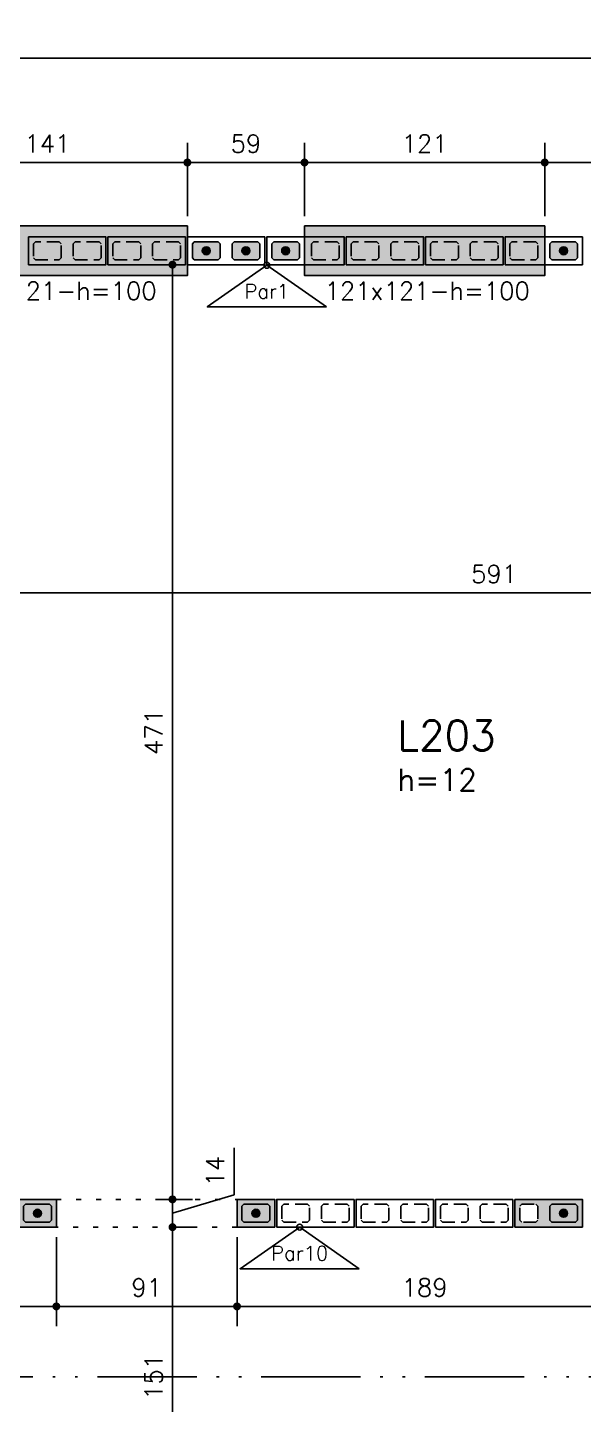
# Model space of a CAD drawing. Extents: x -14651 to 3496, y -7403 to -1290.
# Drawn here: x 1544 to 1824, y -6603 to -5909 of the extents above; entities that cross this region are included whole.
import ezdxf
from ezdxf.enums import TextEntityAlignment as Align

# ---------------------------------------------------------------- set-up
doc = ezdxf.new("R2010")
doc.units = 0
doc.header["$LTSCALE"] = 25
for name, pattern in [('DASHED2', [0.375, 0.25, -0.125]), ('ESTILO_TQS_0002', [0.4, 0.1, -0.3]), ('ESTILO_TQS_0004', [3.3, 2, -0.4, 0.05, -0.4, 0.05, -0.4])]:
    doc.linetypes.add(name, pattern=pattern)
for name, color, linetype in [('213', 252, 'Continuous'), ('241', 2, 'Continuous'), ('247', 50, 'Continuous'), ('248', 100, 'Continuous'), ('ABERTURAS', 53, 'Continuous'), ('Arranque', 14, 'Continuous'), ('COTA', 1, 'Continuous'), ('EIXOS', 1, 'ESTILO_TQS_0004'), ('FERRO', 5, 'Continuous'), ('L-D', 2, 'Continuous'), ('L-N', 4, 'Continuous'), ('PORTA', 3, 'ESTILO_TQS_0002'), ('TJANELA', 2, 'Continuous')]:
    doc.layers.add(name, color=color, linetype=linetype)
doc.styles.add('COTA', font='romans.shx')
doc.styles.get("Standard").update_dxf_attribs({"font": 'romans.shx'})
doc.styles.add('Texto1', font='romans.shx', dxfattribs={"height": 9})
doc.dimstyles.new('forma', dxfattribs={"dimscale": 5, "dimtxt": 1.8, "dimasz": 0.8, "dimexe": 2, "dimexo": 1, "dimgap": 1, "dimtad": 1, "dimdec": 1, "dimzin": 9, "dimtxsty": 'COTA', "dimblk1": 'DOT', "dimblk2": 'DOT', "dimsah": 1, "dimcen": 0, "dimdle": 1, "dimclrd": 256, "dimclre": 256, "dimclrt": 2, "dimadec": 0, "dimazin": 0, "dimtfac": 1, "dimtdec": 0, "dimtmove": 0, "dimatfit": 3, "dimfxl": 1, "dimtolj": 1, "dimtzin": 0, "dimarcsym": 0})

# ---------------------------------------------------------------- blocks, each defined once
blk = doc.blocks.new('P4015', base_point=(5842102.11612, -8124149.02973))
blk.add_lwpolyline([(5842082.61612, -8124156.02973), (5842121.61612, -8124156.02973), (5842121.61612, -8124142.02973), (5842082.61612, -8124142.02973), (5842082.61612, -8124156.02973)])
at = {"color": 1, "linetype": 'DASHED2'}
for points in [[(5842085.11612, -8124152.52973), (5842086.11612, -8124153.52973), (5842098.11612, -8124153.52973), (5842099.11612, -8124152.52973), (5842099.11612, -8124145.52973), (5842098.11612, -8124144.52973), (5842086.11612, -8124144.52973), (5842085.11612, -8124145.52973), (5842085.11612, -8124152.52973)], [(5842105.11612, -8124152.52973), (5842106.11612, -8124153.52973), (5842118.11612, -8124153.52973), (5842119.11612, -8124152.52973), (5842119.11612, -8124145.52973), (5842118.11612, -8124144.52973), (5842106.11612, -8124144.52973), (5842105.11612, -8124145.52973), (5842105.11612, -8124152.52973)]]:
    blk.add_lwpolyline(points, dxfattribs=at)
blk = doc.blocks.new('P3515')
at = {"layer": '248'}
h = blk.add_hatch(color=100, dxfattribs=at)
h.paths.add_polyline_path([(17, 7), (-17, 7), (-17, -7), (17, -7)])
h.paths.add_polyline_path([(-5.5, -3.5), (-6.5, -4.5), (-13.5, -4.5), (-14.5, -3.5), (-14.5, 3.5), (-13.5, 4.5), (-6.5, 4.5), (-5.5, 3.5)], flags=16)
h.paths.add_polyline_path([(0.5, 3.5), (1.5, 4.5), (13.5, 4.5), (14.5, 3.5), (14.5, -3.5), (13.5, -4.5), (1.5, -4.5), (0.5, -3.5)], flags=16)
blk.add_lwpolyline([(-17, -7), (17, -7), (17, 7), (-17, 7), (-17, -7)])
at = {"color": 1, "linetype": 'DASHED2'}
for points in [[(-14.5, -3.5), (-13.5, -4.5), (-6.5, -4.5), (-5.5, -3.5), (-5.5, 3.5), (-6.5, 4.5), (-13.5, 4.5), (-14.5, 3.5), (-14.5, -3.5)], [(0.5, -3.5), (1.5, -4.5), (13.5, -4.5), (14.5, -3.5), (14.5, 3.5), (13.5, 4.5), (1.5, 4.5), (0.5, 3.5), (0.5, -3.5)]]:
    blk.add_lwpolyline(points, dxfattribs=at)
blk = doc.blocks.new('P2015')
at = {"layer": '247'}
h = blk.add_hatch(color=50, dxfattribs=at)
h.paths.add_polyline_path([(9.5, 7), (-9.5, 7), (-9.5, -7), (9.5, -7)])
h.paths.add_polyline_path([(6, -4.5), (-6, -4.5), (-7, -3.5), (-7, 3.5), (-6, 4.5), (6, 4.5), (7, 3.5), (7, -3.5)], flags=16)
blk.add_lwpolyline([(-9.5, -7), (9.5, -7), (9.5, 7), (-9.5, 7), (-9.5, -7)])
at = {"color": 1, "linetype": 'DASHED2'}
blk.add_lwpolyline([(-7, -3.5), (-6, -4.5), (6, -4.5), (7, -3.5), (7, 3.5), (6, 4.5), (-6, 4.5), (-7, 3.5), (-7, -3.5)], dxfattribs=at)
blk = doc.blocks.new('GR-1409')
at = {"layer": '213'}
h = blk.add_hatch(color=256, dxfattribs=at)
h.paths.add_polyline_path([(-6, 4.5), (-7, 3.5), (-7, -3.5), (-6, -4.5), (6, -4.5), (7, -3.5), (7, 3.5), (6, 4.5)])
h.paths.add_polyline_path([(-2, 0, 1), (2, 0, 1)], flags=16)
at = {"layer": 'Arranque'}
blk.add_hatch(color=256, dxfattribs=at).paths.add_polyline_path([(-2, 0, 1), (2, 0, 1)])
at = {"layer": '213'}
blk.add_lwpolyline([(-7, 3.5), (-6, 4.5), (6, 4.5), (7, 3.5), (7, -3.5), (6, -4.5), (-6, -4.5), (-7, -3.5), (-7, 3.5)], dxfattribs=at)
at = {"layer": 'FERRO', "linetype": 'Continuous'}
blk.add_circle((0, 0), 2, dxfattribs=at)
blk = doc.blocks.new('_IDNPAR_2')
at = {"color": 3}
blk.add_lwpolyline([(1, -0.7), (0, 0), (-1, -0.7)], close=True, dxfattribs=at)
blk.add_circle((0, 0), 0.05, dxfattribs=at)
at = {"layer": '247', "color": 2, "style": 'COTA', "flags": 8}
blk.add_attdef('ID', text='', height=0.24, dxfattribs=at).set_placement((0, -0.438), align=Align.MIDDLE_CENTER)
blk = doc.blocks.new('_Dot')
at = {"color": 0, "linetype": 'ByBlock', "lineweight": -2}
blk.add_line((-0.5, 0), (-1, 0), dxfattribs=at)
at = {"color": 0, "linetype": 'ByBlock', "const_width": 0.5}
blk.add_lwpolyline([(-0.25, 0, 1), (0.25, 0, 1)], format="xyb", close=True, dxfattribs=at)
blk = doc.blocks.new('*D73')
at = {"layer": 'COTA', "lineweight": -2, "transparency": 16777216}
for p, q in [((1483.52, -6004.1), (1483.52, -5967.11)), ((1624.52, -6004.1), (1624.52, -5967.11)), ((1487.52, -5977.11), (1620.52, -5977.11))]:
    blk.add_line(p, q, dxfattribs=at)
at = {"layer": 'Defpoints', "color": 0, "transparency": 16777216}
for p in [(1624.52, -5977.11), (1483.52, -6009.1), (1624.52, -6009.1)]:
    blk.add_point(p, dxfattribs=at)
at = {"layer": 'COTA', "lineweight": -2, "transparency": 16777216, "xscale": 4, "yscale": 4, "zscale": 4, "rotation": 180}
blk.add_blockref('_Dot', (1483.52, -5977.11), dxfattribs=at)
at = {"layer": 'COTA', "lineweight": -2, "transparency": 16777216, "xscale": 4, "yscale": 4, "zscale": 4}
blk.add_blockref('_Dot', (1624.52, -5977.11), dxfattribs=at)
at = {"layer": 'COTA', "color": 2, "transparency": 16777216, "insert": (1554.02, -5967.61), "char_height": 9, "attachment_point": 5, "style": 'COTA'}
blk.add_mtext('\\A1;141 ', dxfattribs=at)
blk = doc.blocks.new('*D74')
at = {"layer": 'COTA', "lineweight": -2, "transparency": 16777216}
for p, q in [((1624.52, -6004.1), (1624.52, -5967.11)), ((1683.52, -6004.1), (1683.52, -5967.11)), ((1628.52, -5977.11), (1679.52, -5977.11))]:
    blk.add_line(p, q, dxfattribs=at)
at = {"layer": 'Defpoints', "color": 0, "transparency": 16777216}
for p in [(1683.52, -5977.11), (1624.52, -6009.1), (1683.52, -6009.1)]:
    blk.add_point(p, dxfattribs=at)
at = {"layer": 'COTA', "lineweight": -2, "transparency": 16777216, "xscale": 4, "yscale": 4, "zscale": 4, "rotation": 180}
blk.add_blockref('_Dot', (1624.52, -5977.11), dxfattribs=at)
at = {"layer": 'COTA', "lineweight": -2, "transparency": 16777216, "xscale": 4, "yscale": 4, "zscale": 4}
blk.add_blockref('_Dot', (1683.52, -5977.11), dxfattribs=at)
at = {"layer": 'COTA', "color": 2, "transparency": 16777216, "insert": (1654.02, -5967.61), "char_height": 9, "attachment_point": 5, "style": 'COTA'}
blk.add_mtext('\\A1;59 ', dxfattribs=at)
blk = doc.blocks.new('*D75')
at = {"layer": 'COTA', "lineweight": -2, "transparency": 16777216}
for p, q in [((1683.52, -6004.1), (1683.52, -5967.11)), ((1804.52, -6004.1), (1804.52, -5967.11)), ((1687.52, -5977.11), (1800.52, -5977.11))]:
    blk.add_line(p, q, dxfattribs=at)
at = {"layer": 'Defpoints', "color": 0, "transparency": 16777216}
for p in [(1804.52, -5977.11), (1683.52, -6009.1), (1804.52, -6009.1)]:
    blk.add_point(p, dxfattribs=at)
at = {"layer": 'COTA', "lineweight": -2, "transparency": 16777216, "xscale": 4, "yscale": 4, "zscale": 4, "rotation": 180}
blk.add_blockref('_Dot', (1683.52, -5977.11), dxfattribs=at)
at = {"layer": 'COTA', "lineweight": -2, "transparency": 16777216, "xscale": 4, "yscale": 4, "zscale": 4}
blk.add_blockref('_Dot', (1804.52, -5977.11), dxfattribs=at)
at = {"layer": 'COTA', "color": 2, "transparency": 16777216, "insert": (1744.02, -5967.61), "char_height": 9, "attachment_point": 5, "style": 'COTA'}
blk.add_mtext('\\A1;121 ', dxfattribs=at)
blk = doc.blocks.new('*D76')
at = {"layer": 'COTA', "lineweight": -2, "transparency": 16777216}
for p, q in [((1804.52, -6004.1), (1804.52, -5967.11)), ((1898.52, -6004.1), (1898.52, -5967.11)), ((1808.52, -5977.11), (1894.52, -5977.11))]:
    blk.add_line(p, q, dxfattribs=at)
at = {"layer": 'Defpoints', "color": 0, "transparency": 16777216}
for p in [(1898.52, -5977.11), (1804.52, -6009.1), (1898.52, -6009.1)]:
    blk.add_point(p, dxfattribs=at)
at = {"layer": 'COTA', "lineweight": -2, "transparency": 16777216, "xscale": 4, "yscale": 4, "zscale": 4, "rotation": 180}
blk.add_blockref('_Dot', (1804.52, -5977.11), dxfattribs=at)
at = {"layer": 'COTA', "lineweight": -2, "transparency": 16777216, "xscale": 4, "yscale": 4, "zscale": 4}
blk.add_blockref('_Dot', (1898.52, -5977.11), dxfattribs=at)
at = {"layer": 'COTA', "color": 2, "transparency": 16777216, "insert": (1851.52, -5967.61), "char_height": 9, "attachment_point": 5, "style": 'COTA'}
blk.add_mtext('\\A1;94 ', dxfattribs=at)
blk = doc.blocks.new('*D116')
at = {"layer": 'COTA', "lineweight": -2, "transparency": 16777216}
for p, q in [((449.52, -6009.6), (449.52, -5914.5)), ((3258.52, -6009.6), (3258.52, -5914.5)), ((453.52, -5924.5), (3254.52, -5924.5))]:
    blk.add_line(p, q, dxfattribs=at)
at = {"layer": 'Defpoints', "color": 0, "transparency": 16777216}
for p in [(3258.52, -5924.5), (449.52, -6014.6), (3258.52, -6014.6)]:
    blk.add_point(p, dxfattribs=at)
at = {"layer": 'COTA', "lineweight": -2, "transparency": 16777216, "xscale": 4, "yscale": 4, "zscale": 4, "rotation": 180}
blk.add_blockref('_Dot', (449.52, -5924.5), dxfattribs=at)
at = {"layer": 'COTA', "lineweight": -2, "transparency": 16777216, "xscale": 4, "yscale": 4, "zscale": 4}
blk.add_blockref('_Dot', (3258.52, -5924.5), dxfattribs=at)
at = {"layer": 'COTA', "color": 2, "transparency": 16777216, "insert": (1854.02, -5915), "char_height": 9, "attachment_point": 5, "style": 'COTA'}
blk.add_mtext('\\A1;2809 ', dxfattribs=at)
blk = doc.blocks.new('*D124')
at = {"layer": 'COTA', "lineweight": -2, "transparency": 16777216}
for p, q in [((1483.52, -6194.6), (1483.52, -6203.97)), ((1487.52, -6193.97), (2070.52, -6193.97)), ((2074.52, -6194.6), (2074.52, -6203.97))]:
    blk.add_line(p, q, dxfattribs=at)
at = {"layer": 'Defpoints', "color": 0, "transparency": 16777216}
for p in [(1483.52, -6189.6), (2074.52, -6189.6), (2074.52, -6193.97)]:
    blk.add_point(p, dxfattribs=at)
at = {"layer": 'COTA', "lineweight": -2, "transparency": 16777216, "xscale": 4, "yscale": 4, "zscale": 4, "rotation": 180}
blk.add_blockref('_Dot', (1483.52, -6193.97), dxfattribs=at)
at = {"layer": 'COTA', "lineweight": -2, "transparency": 16777216, "xscale": 4, "yscale": 4, "zscale": 4}
blk.add_blockref('_Dot', (2074.52, -6193.97), dxfattribs=at)
at = {"layer": 'COTA', "color": 2, "transparency": 16777216, "insert": (1779.02, -6184.47), "char_height": 9, "attachment_point": 5, "style": 'COTA'}
blk.add_mtext('\\A1;591 ', dxfattribs=at)
blk = doc.blocks.new('*D162')
at = {"layer": 'COTA', "lineweight": -2, "transparency": 16777216}
for p, q in [((1618.52, -6028.6), (1607.02, -6028.6)), ((1617.02, -6032.6), (1617.02, -6495.6)), ((1609.02, -6499.6), (1627.02, -6499.6))]:
    blk.add_line(p, q, dxfattribs=at)
at = {"layer": 'Defpoints', "color": 0, "transparency": 16777216}
for p in [(1623.52, -6028.6), (1604.02, -6499.6), (1617.02, -6499.6)]:
    blk.add_point(p, dxfattribs=at)
at = {"layer": 'COTA', "lineweight": -2, "transparency": 16777216, "xscale": 4, "yscale": 4, "zscale": 4}
for p, rotation in [((1617.02, -6028.6), 90), ((1617.02, -6499.6), 270)]:
    blk.add_blockref('_Dot', p, dxfattribs=dict(at, rotation=rotation))
at = {"layer": 'COTA', "color": 2, "transparency": 16777216, "insert": (1607.52, -6264.1), "char_height": 9, "attachment_point": 5, "rotation": 90, "style": 'COTA'}
blk.add_mtext('\\A1;471 ', dxfattribs=at)
blk = doc.blocks.new('*D163')
at = {"layer": 'COTA', "lineweight": -2, "transparency": 16777216}
for p, q in [((1648.02, -6497.3), (1648.02, -6473.58)), ((1617.02, -6495.6), (1617.02, -6491.6)), ((1609.02, -6499.6), (1627.02, -6499.6)), ((1617.02, -6506.6), (1648.02, -6497.3)), ((1617.02, -6499.6), (1617.02, -6513.6)), ((1617.02, -6499.6), (1617.02, -6513.6)), ((1619.63, -6513.6), (1627.02, -6513.6)), ((1617.02, -6517.6), (1617.02, -6521.6))]:
    blk.add_line(p, q, dxfattribs=at)
at = {"layer": 'Defpoints', "color": 0, "transparency": 16777216}
for p in [(1604.02, -6499.6), (1614.63, -6513.6), (1617.02, -6513.6)]:
    blk.add_point(p, dxfattribs=at)
at = {"layer": 'COTA', "lineweight": -2, "transparency": 16777216, "xscale": 4, "yscale": 4, "zscale": 4}
for p, rotation in [((1617.02, -6499.6), 270), ((1617.02, -6513.6), 90)]:
    blk.add_blockref('_Dot', p, dxfattribs=dict(at, rotation=rotation))
at = {"layer": 'COTA', "color": 2, "transparency": 16777216, "insert": (1638.52, -6485.44), "char_height": 9, "attachment_point": 5, "rotation": 90, "style": 'COTA'}
blk.add_mtext('\\A1;14 ', dxfattribs=at)
blk = doc.blocks.new('*D164')
at = {"layer": 'COTA', "lineweight": -2, "transparency": 16777216}
for p, q in [((1619.63, -6513.6), (1627.02, -6513.6)), ((1617.02, -6517.6), (1617.02, -6660.6)), ((1622.02, -6664.6), (1627.02, -6664.6))]:
    blk.add_line(p, q, dxfattribs=at)
at = {"layer": 'Defpoints', "color": 0, "transparency": 16777216}
for p in [(1614.63, -6513.6), (1617.02, -6664.6), (1617.02, -6664.6)]:
    blk.add_point(p, dxfattribs=at)
at = {"layer": 'COTA', "lineweight": -2, "transparency": 16777216, "xscale": 4, "yscale": 4, "zscale": 4}
for p, rotation in [((1617.02, -6513.6), 90), ((1617.02, -6664.6), 270)]:
    blk.add_blockref('_Dot', p, dxfattribs=dict(at, rotation=rotation))
at = {"layer": 'COTA', "color": 2, "transparency": 16777216, "insert": (1607.52, -6589.1), "char_height": 9, "attachment_point": 5, "rotation": 90, "style": 'COTA'}
blk.add_mtext('\\A1;151 ', dxfattribs=at)
blk = doc.blocks.new('*D178')
at = {"layer": 'COTA', "lineweight": -2, "transparency": 16777216}
for p, q in [((1464.52, -6518.6), (1464.52, -6563.54)), ((1558.52, -6518.6), (1558.52, -6563.54)), ((1468.52, -6553.54), (1554.52, -6553.54))]:
    blk.add_line(p, q, dxfattribs=at)
at = {"layer": 'Defpoints', "color": 0, "transparency": 16777216}
for p in [(1464.52, -6513.6), (1558.52, -6513.6), (1558.52, -6553.54)]:
    blk.add_point(p, dxfattribs=at)
at = {"layer": 'COTA', "lineweight": -2, "transparency": 16777216, "xscale": 4, "yscale": 4, "zscale": 4, "rotation": 180}
blk.add_blockref('_Dot', (1464.52, -6553.54), dxfattribs=at)
at = {"layer": 'COTA', "lineweight": -2, "transparency": 16777216, "xscale": 4, "yscale": 4, "zscale": 4}
blk.add_blockref('_Dot', (1558.52, -6553.54), dxfattribs=at)
at = {"layer": 'COTA', "color": 2, "transparency": 16777216, "insert": (1511.52, -6544.04), "char_height": 9, "attachment_point": 5, "style": 'COTA'}
blk.add_mtext('\\A1;94 ', dxfattribs=at)
blk = doc.blocks.new('*D179')
at = {"layer": 'COTA', "lineweight": -2, "transparency": 16777216}
for p, q in [((1558.52, -6518.6), (1558.52, -6563.54)), ((1649.52, -6518.6), (1649.52, -6563.54)), ((1562.52, -6553.54), (1645.52, -6553.54))]:
    blk.add_line(p, q, dxfattribs=at)
at = {"layer": 'Defpoints', "color": 0, "transparency": 16777216}
for p in [(1558.52, -6513.6), (1649.52, -6513.6), (1649.52, -6553.54)]:
    blk.add_point(p, dxfattribs=at)
at = {"layer": 'COTA', "lineweight": -2, "transparency": 16777216, "xscale": 4, "yscale": 4, "zscale": 4, "rotation": 180}
blk.add_blockref('_Dot', (1558.52, -6553.54), dxfattribs=at)
at = {"layer": 'COTA', "lineweight": -2, "transparency": 16777216, "xscale": 4, "yscale": 4, "zscale": 4}
blk.add_blockref('_Dot', (1649.52, -6553.54), dxfattribs=at)
at = {"layer": 'COTA', "color": 2, "transparency": 16777216, "insert": (1604.02, -6544.04), "char_height": 9, "attachment_point": 5, "style": 'COTA'}
blk.add_mtext('\\A1;91 ', dxfattribs=at)
blk = doc.blocks.new('*D180')
at = {"layer": 'COTA', "lineweight": -2, "transparency": 16777216}
for p, q in [((1649.52, -6518.6), (1649.52, -6563.54)), ((1838.52, -6518.6), (1838.52, -6563.54)), ((1653.52, -6553.54), (1834.52, -6553.54))]:
    blk.add_line(p, q, dxfattribs=at)
at = {"layer": 'Defpoints', "color": 0, "transparency": 16777216}
for p in [(1649.52, -6513.6), (1838.52, -6513.6), (1838.52, -6553.54)]:
    blk.add_point(p, dxfattribs=at)
at = {"layer": 'COTA', "lineweight": -2, "transparency": 16777216, "xscale": 4, "yscale": 4, "zscale": 4, "rotation": 180}
blk.add_blockref('_Dot', (1649.52, -6553.54), dxfattribs=at)
at = {"layer": 'COTA', "lineweight": -2, "transparency": 16777216, "xscale": 4, "yscale": 4, "zscale": 4}
blk.add_blockref('_Dot', (1838.52, -6553.54), dxfattribs=at)
at = {"layer": 'COTA', "color": 2, "transparency": 16777216, "insert": (1744.02, -6544.04), "char_height": 9, "attachment_point": 5, "style": 'COTA'}
blk.add_mtext('\\A1;189 ', dxfattribs=at)

msp = doc.modelspace()

# ---------------------------------------------------------------- hatches: boundary and pattern name
at = {"layer": 'ABERTURAS', "transparency": 33554457}
for points in [[(1483.52, -6009.1), (1624.52, -6009.1), (1624.52, -6034.1), (1483.52, -6034.1)], [(1683.52, -6009.1), (1804.52, -6009.1), (1804.52, -6034.1), (1683.52, -6034.1)]]:
    msp.add_hatch(color=256, dxfattribs=at).paths.add_polyline_path(points)

# ---------------------------------------------------------------- linework, layer by layer
at = {"layer": 'ABERTURAS'}
for points in [[(1483.52, -6009.1), (1624.52, -6009.1), (1624.52, -6034.1), (1483.52, -6034.1)], [(1683.52, -6009.1), (1804.52, -6009.1), (1804.52, -6034.1), (1683.52, -6034.1)]]:
    msp.add_lwpolyline(points, close=True, dxfattribs=at)
at = {"layer": 'EIXOS'}
msp.add_line((11.7, -6589.1), (3495.96, -6589.1), dxfattribs=at)
at = {"layer": 'PORTA'}
msp.add_lwpolyline([(1558.52, -6499.6), (1649.52, -6499.6), (1649.52, -6513.6), (1558.52, -6513.6)], close=True, dxfattribs=at)

# ---------------------------------------------------------------- block references
for p in [(1634.02, -6021.6), (1654.02, -6021.6), (1674.02, -6021.6), (1814.02, -6021.6), (1549.02, -6506.6), (1659.02, -6506.6), (1814.02, -6506.6)]:
    msp.add_blockref('GR-1409', p)
at = {"layer": '241'}
for name, p in [('P4015', (1564.02, -6021.6)), ('P4015', (1604.02, -6021.6)), ('P4015', (1644.02, -6021.6)), ('P4015', (1684.02, -6021.6)), ('P4015', (1724.02, -6021.6)), ('P4015', (1764.02, -6021.6)), ('P4015', (1804.02, -6021.6)), ('P2015', (1659.02, -6506.6))]:
    msp.add_blockref(name, p, dxfattribs=at)
at = {"layer": '241', "xscale": -1, "rotation": 180}
for p in [(1541.52, -6506.6), (1806.52, -6506.6)]:
    msp.add_blockref('P3515', p, dxfattribs=at)
at = {"layer": '241', "rotation": 180}
for p in [(1689.02, -6506.6), (1729.02, -6506.6), (1769.02, -6506.6)]:
    msp.add_blockref('P4015', p, dxfattribs=at)
at = {"layer": '247', "linetype": 'Continuous', "xscale": 30, "yscale": 30, "zscale": 30}
for p, values in [((1664.52, -6028.9), {'ID': 'Par1'}), ((1681.08, -6513.6), {'ID': 'Par10'})]:
    msp.add_blockref('_IDNPAR_2', p, dxfattribs=at).add_auto_attribs(values)

# ---------------------------------------------------------------- texts
at = {"layer": 'L-D'}
msp.add_text('h=12', height=11, dxfattribs=at).set_placement((1730.29, -6293.73))
at = {"layer": 'L-N'}
msp.add_text('L203', height=15, dxfattribs=at).set_placement((1730.29, -6273.33))
at = {"layer": 'TJANELA', "style": 'Texto1'}
for s, p in [('141x121-h=100', (1557.35, -6046.29)), ('121x121-h=100', (1745.33, -6046.29))]:
    msp.add_text(s, height=9, dxfattribs=at).set_placement(p, align=Align.CENTER)

# ---------------------------------------------------------------- dimensions: what is measured, and where the dimension line sits
at = {"layer": 'COTA'}
for base, p1, p2, override, picture, middle in [((3258.52, -5924.5), (449.52, -6014.6), (3258.52, -6014.6), {"dimpost": ' '}, '*D116', (1854.02, -5915)), ((1624.52, -5977.11), (1483.52, -6009.1), (1624.52, -6009.1), {"dimpost": ' ', "dimtmove": 1}, '*D73', (1554.02, -5967.61)), ((1683.52, -5977.11), (1624.52, -6009.1), (1683.52, -6009.1), {"dimpost": ' ', "dimtmove": 1}, '*D74', (1654.02, -5967.61)), ((1804.52, -5977.11), (1683.52, -6009.1), (1804.52, -6009.1), {"dimpost": ' ', "dimtmove": 1}, '*D75', (1744.02, -5967.61)), ((1898.52, -5977.11), (1804.52, -6009.1), (1898.52, -6009.1), {"dimpost": ' ', "dimtmove": 1}, '*D76', (1851.52, -5967.61)), ((2074.52, -6193.97), (1483.52, -6189.6), (2074.52, -6189.6), {"dimpost": ' ', "dimtmove": 1}, '*D124', (1779.02, -6184.47)), ((1558.52, -6553.54), (1464.52, -6513.6), (1558.52, -6513.6), {"dimpost": ' ', "dimtmove": 1}, '*D178', (1511.52, -6544.04)), ((1649.52, -6553.54), (1558.52, -6513.6), (1649.52, -6513.6), {"dimpost": ' ', "dimtmove": 1}, '*D179', (1604.02, -6544.04)), ((1838.52, -6553.54), (1649.52, -6513.6), (1838.52, -6513.6), {"dimpost": ' ', "dimtmove": 1}, '*D180', (1744.02, -6544.04))]:
    dim = msp.add_linear_dim(base=base, p1=p1, p2=p2, dimstyle='forma', override=override, dxfattribs=at)
    dim.commit()
    dim.dimension.update_dxf_attribs({"geometry": picture, "text_midpoint": middle})
for base, p1, p2, override, picture, middle in [((1617.02, -6499.6), (1623.52, -6028.6), (1604.02, -6499.6), {"dimpost": ' '}, '*D162', (1607.52, -6264.1)), ((1617.02, -6513.6), (1604.02, -6499.6), (1614.63, -6513.6), {"dimpost": ' ', "dimtmove": 1}, '*D163', (1638.52, -6492.3)), ((1617.02, -6664.6), (1614.63, -6513.6), (1617.02, -6664.6), {"dimpost": ' ', "dimtmove": 1}, '*D164', (1607.52, -6589.1))]:
    dim = msp.add_linear_dim(base=base, p1=p1, p2=p2, angle=90, dimstyle='forma', override=override, dxfattribs=at)
    dim.commit()
    dim.dimension.update_dxf_attribs({"geometry": picture, "text_midpoint": middle})

doc.saveas('drawing.dxf')
